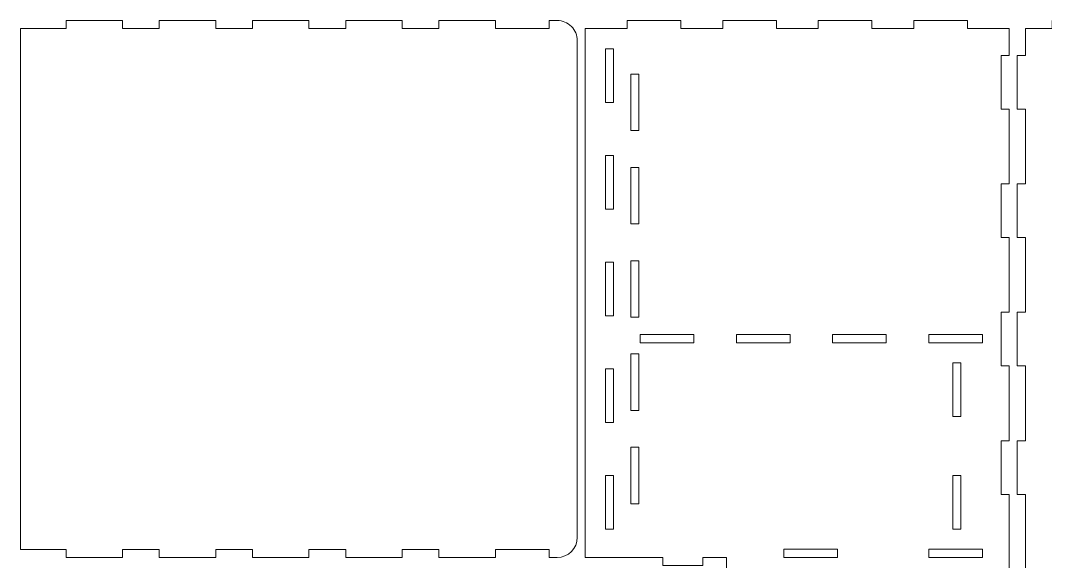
# Model space of a CAD drawing. Header units: millimetres. Extents: x -778 to 778, y -740 to 740.
# Drawn here: x -778 to -14, y 318 to 722 of the extents above; entities that cross this region are included whole.
import ezdxf

# ---------------------------------------------------------------- set-up
doc = ezdxf.new("R2010")
doc.units = ezdxf.units.MM
doc.header["$MEASUREMENT"] = 0
doc.layers.add('Layer 1', color=7, linetype='Continuous')

msp = doc.modelspace()

# ---------------------------------------------------------------- linework, layer by layer
at = {"layer": 'Layer 1', "color": 250, "lineweight": 20}
for points, knots in [([(-362.5, 336.5), (-362.5, 336.5), (-362.5, 706.5), (-362.5, 706.5), (-362.5, 706.5), (-362.5, 710.4782), (-364.0804, 714.2936), (-366.8934, 717.1066), (-366.8934, 717.1066), (-369.7064, 719.9196), (-373.5218, 721.5), (-377.5, 721.5), (-377.5, 721.5), (-377.5, 721.5), (-383.5, 721.5), (-383.5, 721.5), (-383.5, 721.5), (-383.5, 721.5), (-383.5, 715.5), (-383.5, 715.5), (-383.5, 715.5), (-383.5, 715.5), (-423.5, 715.5), (-423.5, 715.5), (-423.5, 715.5), (-423.5, 715.5), (-423.5, 721.5), (-423.5, 721.5), (-423.5, 721.5), (-423.5, 721.5), (-465.6, 721.5), (-465.6, 721.5), (-465.6, 721.5), (-465.6, 721.5), (-465.6, 715.5), (-465.6, 715.5), (-465.6, 715.5), (-465.6, 715.5), (-493.075, 715.5), (-493.075, 715.5), (-493.075, 715.5), (-493.075, 715.5), (-493.075, 721.5), (-493.075, 721.5), (-493.075, 721.5), (-493.075, 721.5), (-535.075, 721.5), (-535.075, 721.5), (-535.075, 721.5), (-535.075, 721.5), (-535.075, 715.5), (-535.075, 715.5), (-535.075, 715.5), (-535.075, 715.5), (-562.55, 715.5), (-562.55, 715.5), (-562.55, 715.5), (-562.55, 715.5), (-562.55, 721.5), (-562.55, 721.5), (-562.55, 721.5), (-562.55, 721.5), (-604.55, 721.5), (-604.55, 721.5), (-604.55, 721.5), (-604.55, 721.5), (-604.55, 715.5), (-604.55, 715.5), (-604.55, 715.5), (-604.55, 715.5), (-632.025, 715.5), (-632.025, 715.5), (-632.025, 715.5), (-632.025, 715.5), (-632.025, 721.5), (-632.025, 721.5), (-632.025, 721.5), (-632.025, 721.5), (-674.025, 721.5), (-674.025, 721.5), (-674.025, 721.5), (-674.025, 721.5), (-674.025, 715.5), (-674.025, 715.5), (-674.025, 715.5), (-674.025, 715.5), (-701.5, 715.5), (-701.5, 715.5), (-701.5, 715.5), (-701.5, 715.5), (-701.5, 721.5), (-701.5, 721.5), (-701.5, 721.5), (-701.5, 721.5), (-743.5, 721.5), (-743.5, 721.5), (-743.5, 721.5), (-743.5, 721.5), (-743.5, 715.5), (-743.5, 715.5), (-743.5, 715.5), (-743.5, 715.5), (-777.5, 715.5), (-777.5, 715.5), (-777.5, 715.5), (-777.5, 715.5), (-777.5, 327.5), (-777.5, 327.5), (-777.5, 327.5), (-777.5, 327.5), (-743.5, 327.5), (-743.5, 327.5), (-743.5, 327.5), (-743.5, 327.5), (-743.5, 321.5), (-743.5, 321.5), (-743.5, 321.5), (-743.5, 321.5), (-701.5, 321.5), (-701.5, 321.5), (-701.5, 321.5), (-701.5, 321.5), (-701.5, 327.5), (-701.5, 327.5), (-701.5, 327.5), (-701.5, 327.5), (-674.025, 327.5), (-674.025, 327.5), (-674.025, 327.5), (-674.025, 327.5), (-674.025, 321.5), (-674.025, 321.5), (-674.025, 321.5), (-674.025, 321.5), (-632.025, 321.5), (-632.025, 321.5), (-632.025, 321.5), (-632.025, 321.5), (-632.025, 327.5), (-632.025, 327.5), (-632.025, 327.5), (-632.025, 327.5), (-604.55, 327.5), (-604.55, 327.5), (-604.55, 327.5), (-604.55, 327.5), (-604.55, 321.5), (-604.55, 321.5), (-604.55, 321.5), (-604.55, 321.5), (-562.55, 321.5), (-562.55, 321.5), (-562.55, 321.5), (-562.55, 321.5), (-562.55, 327.5), (-562.55, 327.5), (-562.55, 327.5), (-562.55, 327.5), (-535.075, 327.5), (-535.075, 327.5), (-535.075, 327.5), (-535.075, 327.5), (-535.075, 321.5), (-535.075, 321.5), (-535.075, 321.5), (-535.075, 321.5), (-493.075, 321.5), (-493.075, 321.5), (-493.075, 321.5), (-493.075, 321.5), (-493.075, 327.5), (-493.075, 327.5), (-493.075, 327.5), (-493.075, 327.5), (-465.6, 327.5), (-465.6, 327.5), (-465.6, 327.5), (-465.6, 327.5), (-465.6, 321.5), (-465.6, 321.5), (-465.6, 321.5), (-465.6, 321.5), (-423.5, 321.5), (-423.5, 321.5), (-423.5, 321.5), (-423.5, 321.5), (-423.5, 327.5), (-423.5, 327.5), (-423.5, 327.5), (-423.5, 327.5), (-383.5, 327.5), (-383.5, 327.5), (-383.5, 327.5), (-383.5, 327.5), (-383.5, 321.5), (-383.5, 321.5), (-383.5, 321.5), (-383.5, 321.5), (-377.5, 321.5), (-377.5, 321.5), (-377.5, 321.5), (-369.2158, 321.5), (-362.5, 328.2157), (-362.5, 336.5)], [0, 0, 0, 0, 0.01923077, 0.01923077, 0.01923077, 0.01923077, 0.03846154, 0.03846154, 0.03846154, 0.03846154, 0.05769231, 0.05769231, 0.05769231, 0.05769231, 0.07692308, 0.07692308, 0.07692308, 0.07692308, 0.09615385, 0.09615385, 0.09615385, 0.09615385, 0.11538462, 0.11538462, 0.11538462, 0.11538462, 0.13461538, 0.13461538, 0.13461538, 0.13461538, 0.15384615, 0.15384615, 0.15384615, 0.15384615, 0.17307692, 0.17307692, 0.17307692, 0.17307692, 0.19230769, 0.19230769, 0.19230769, 0.19230769, 0.21153846, 0.21153846, 0.21153846, 0.21153846, 0.23076923, 0.23076923, 0.23076923, 0.23076923, 0.25, 0.25, 0.25, 0.25, 0.26923077, 0.26923077, 0.26923077, 0.26923077, 0.28846154, 0.28846154, 0.28846154, 0.28846154, 0.30769231, 0.30769231, 0.30769231, 0.30769231, 0.32692308, 0.32692308, 0.32692308, 0.32692308, 0.34615385, 0.34615385, 0.34615385, 0.34615385, 0.36538462, 0.36538462, 0.36538462, 0.36538462, 0.38461538, 0.38461538, 0.38461538, 0.38461538, 0.40384615, 0.40384615, 0.40384615, 0.40384615, 0.42307692, 0.42307692, 0.42307692, 0.42307692, 0.44230769, 0.44230769, 0.44230769, 0.44230769, 0.46153846, 0.46153846, 0.46153846, 0.46153846, 0.48076923, 0.48076923, 0.48076923, 0.48076923, 0.5, 0.5, 0.5, 0.5, 0.51923077, 0.51923077, 0.51923077, 0.51923077, 0.53846154, 0.53846154, 0.53846154, 0.53846154, 0.55769231, 0.55769231, 0.55769231, 0.55769231, 0.57692308, 0.57692308, 0.57692308, 0.57692308, 0.59615385, 0.59615385, 0.59615385, 0.59615385, 0.61538462, 0.61538462, 0.61538462, 0.61538462, 0.63461538, 0.63461538, 0.63461538, 0.63461538, 0.65384615, 0.65384615, 0.65384615, 0.65384615, 0.67307692, 0.67307692, 0.67307692, 0.67307692, 0.69230769, 0.69230769, 0.69230769, 0.69230769, 0.71153846, 0.71153846, 0.71153846, 0.71153846, 0.73076923, 0.73076923, 0.73076923, 0.73076923, 0.75, 0.75, 0.75, 0.75, 0.76923077, 0.76923077, 0.76923077, 0.76923077, 0.78846154, 0.78846154, 0.78846154, 0.78846154, 0.80769231, 0.80769231, 0.80769231, 0.80769231, 0.82692308, 0.82692308, 0.82692308, 0.82692308, 0.84615385, 0.84615385, 0.84615385, 0.84615385, 0.86538462, 0.86538462, 0.86538462, 0.86538462, 0.88461538, 0.88461538, 0.88461538, 0.88461538, 0.90384615, 0.90384615, 0.90384615, 0.90384615, 0.92307692, 0.92307692, 0.92307692, 0.92307692, 0.94230769, 0.94230769, 0.94230769, 0.94230769, 0.96153846, 0.96153846, 0.96153846, 0.96153846, 1, 1, 1, 1]), ([(-142.9, 721.5), (-142.9, 721.5), (-142.9, 715.5), (-142.9, 715.5), (-142.9, 715.5), (-142.9, 715.5), (-111.7, 715.5), (-111.7, 715.5), (-111.7, 715.5), (-111.7, 715.5), (-111.7, 721.5), (-111.7, 721.5), (-111.7, 721.5), (-111.7, 721.5), (-71.7, 721.5), (-71.7, 721.5), (-71.7, 721.5), (-71.7, 721.5), (-71.7, 715.5), (-71.7, 715.5), (-71.7, 715.5), (-71.7, 715.5), (-40.5, 715.5), (-40.5, 715.5), (-40.5, 715.5), (-40.5, 715.5), (-40.5, 695.5), (-40.5, 695.5), (-40.5, 695.5), (-40.5, 695.5), (-46.5, 695.5), (-46.5, 695.5), (-46.5, 695.5), (-46.5, 695.5), (-46.5, 655.5), (-46.5, 655.5), (-46.5, 655.5), (-46.5, 655.5), (-40.5, 655.5), (-40.5, 655.5), (-40.5, 655.5), (-40.5, 655.5), (-40.5, 599.8333), (-40.5, 599.8333), (-40.5, 599.8333), (-40.5, 599.8333), (-46.5, 599.8333), (-46.5, 599.8333), (-46.5, 599.8333), (-46.5, 599.8333), (-46.5, 559.8333), (-46.5, 559.8333), (-46.5, 559.8333), (-46.5, 559.8333), (-40.5, 559.8333), (-40.5, 559.8333), (-40.5, 559.8333), (-40.5, 559.8333), (-40.5, 504.1667), (-40.5, 504.1667), (-40.5, 504.1667), (-40.5, 504.1667), (-46.5, 504.1667), (-46.5, 504.1667), (-46.5, 504.1667), (-46.5, 504.1667), (-46.5, 464.1667), (-46.5, 464.1667), (-46.5, 464.1667), (-46.5, 464.1667), (-40.5, 464.1667), (-40.5, 464.1667), (-40.5, 464.1667), (-40.5, 464.1667), (-40.5, 408.5), (-40.5, 408.5), (-40.5, 408.5), (-40.5, 408.5), (-46.5, 408.5), (-46.5, 408.5), (-46.5, 408.5), (-46.5, 408.5), (-46.5, 368.5), (-46.5, 368.5), (-46.5, 368.5), (-46.5, 368.5), (-40.5, 368.5), (-40.5, 368.5), (-40.5, 368.5), (-40.5, 368.5), (-40.5, 312.8333), (-40.5, 312.8333), (-40.5, 312.8333), (-40.5, 312.8333), (-46.5, 312.8333), (-46.5, 312.8333), (-46.5, 312.8333), (-46.5, 312.8333), (-46.5, 272.8333), (-46.5, 272.8333), (-46.5, 272.8333), (-46.5, 272.8333), (-40.5, 272.8333), (-40.5, 272.8333), (-40.5, 272.8333), (-40.5, 272.8333), (-40.5, 217.1667), (-40.5, 217.1667), (-40.5, 217.1667), (-40.5, 217.1667), (-46.5, 217.1667), (-46.5, 217.1667), (-46.5, 217.1667), (-46.5, 217.1667), (-46.5, 177.1667), (-46.5, 177.1667), (-46.5, 177.1667), (-46.5, 177.1667), (-40.5, 177.1667), (-40.5, 177.1667), (-40.5, 177.1667), (-40.5, 177.1667), (-40.5, 121.5), (-40.5, 121.5), (-40.5, 121.5), (-40.5, 121.5), (-46.5, 121.5), (-46.5, 121.5), (-46.5, 121.5), (-46.5, 121.5), (-46.5, 81.5), (-46.5, 81.5), (-46.5, 81.5), (-46.5, 81.5), (-40.5, 81.5), (-40.5, 81.5), (-40.5, 81.5), (-40.5, 81.5), (-40.5, 61.5), (-40.5, 61.5), (-40.5, 61.5), (-40.5, 61.5), (-78.1667, 61.5), (-78.1667, 61.5), (-78.1667, 61.5), (-78.1667, 61.5), (-78.1667, 55.5), (-78.1667, 55.5), (-78.1667, 55.5), (-78.1667, 55.5), (-108.1667, 55.5), (-108.1667, 55.5), (-108.1667, 55.5), (-108.1667, 55.5), (-108.1667, 61.5), (-108.1667, 61.5), (-108.1667, 61.5), (-108.1667, 61.5), (-145.8333, 61.5), (-145.8333, 61.5), (-145.8333, 61.5), (-145.8333, 61.5), (-145.8333, 73.5), (-145.8333, 73.5), (-145.8333, 73.5), (-145.8333, 73.5), (-151.8333, 73.5), (-151.8333, 73.5), (-151.8333, 73.5), (-151.8333, 73.5), (-151.8333, 103.5), (-151.8333, 103.5), (-151.8333, 103.5), (-151.8333, 103.5), (-145.8333, 103.5), (-145.8333, 103.5), (-145.8333, 103.5), (-145.8333, 103.5), (-145.8333, 149.5), (-145.8333, 149.5), (-145.8333, 149.5), (-145.8333, 149.5), (-151.8333, 149.5), (-151.8333, 149.5), (-151.8333, 149.5), (-151.8333, 149.5), (-151.8333, 179.5), (-151.8333, 179.5), (-151.8333, 179.5), (-151.8333, 179.5), (-145.8333, 179.5), (-145.8333, 179.5), (-145.8333, 179.5), (-145.8333, 179.5), (-145.8333, 191.5), (-145.8333, 191.5), (-145.8333, 191.5), (-145.8333, 191.5), (-183.5, 191.5), (-183.5, 191.5), (-183.5, 191.5), (-183.5, 191.5), (-183.5, 185.5), (-183.5, 185.5), (-183.5, 185.5), (-183.5, 185.5), (-213.5, 185.5), (-213.5, 185.5), (-213.5, 185.5), (-213.5, 185.5), (-213.5, 191.5), (-213.5, 191.5), (-213.5, 191.5), (-213.5, 191.5), (-251.1667, 191.5), (-251.1667, 191.5), (-251.1667, 191.5), (-251.1667, 191.5), (-251.1667, 203.5), (-251.1667, 203.5), (-251.1667, 203.5), (-251.1667, 203.5), (-257.1667, 203.5), (-257.1667, 203.5), (-257.1667, 203.5), (-257.1667, 203.5), (-257.1667, 233.5), (-257.1667, 233.5), (-257.1667, 233.5), (-257.1667, 233.5), (-251.1667, 233.5), (-251.1667, 233.5), (-251.1667, 233.5), (-251.1667, 233.5), (-251.1667, 279.5), (-251.1667, 279.5), (-251.1667, 279.5), (-251.1667, 279.5), (-257.1667, 279.5), (-257.1667, 279.5), (-257.1667, 279.5), (-257.1667, 279.5), (-257.1667, 309.5), (-257.1667, 309.5), (-257.1667, 309.5), (-257.1667, 309.5), (-251.1667, 309.5), (-251.1667, 309.5), (-251.1667, 309.5), (-251.1667, 309.5), (-251.1667, 321.5), (-251.1667, 321.5), (-251.1667, 321.5), (-251.1667, 321.5), (-268.8333, 321.5), (-268.8333, 321.5), (-268.8333, 321.5), (-268.8333, 321.5), (-268.8333, 315.5), (-268.8333, 315.5), (-268.8333, 315.5), (-268.8333, 315.5), (-298.8333, 315.5), (-298.8333, 315.5), (-298.8333, 315.5), (-298.8333, 315.5), (-298.8333, 321.5), (-298.8333, 321.5), (-298.8333, 321.5), (-298.8333, 321.5), (-356.5, 321.5), (-356.5, 321.5), (-356.5, 321.5), (-356.5, 321.5), (-356.5, 715.5), (-356.5, 715.5), (-356.5, 715.5), (-356.5, 715.5), (-325.3, 715.5), (-325.3, 715.5), (-325.3, 715.5), (-325.3, 715.5), (-325.3, 721.5), (-325.3, 721.5), (-325.3, 721.5), (-325.3, 721.5), (-285.3, 721.5), (-285.3, 721.5), (-285.3, 721.5), (-285.3, 721.5), (-285.3, 715.5), (-285.3, 715.5), (-285.3, 715.5), (-285.3, 715.5), (-254.1, 715.5), (-254.1, 715.5), (-254.1, 715.5), (-254.1, 715.5), (-254.1, 721.5), (-254.1, 721.5), (-254.1, 721.5), (-254.1, 721.5), (-214.1, 721.5), (-214.1, 721.5), (-214.1, 721.5), (-214.1, 721.5), (-214.1, 715.5), (-214.1, 715.5), (-214.1, 715.5), (-214.1, 715.5), (-182.9, 715.5), (-182.9, 715.5), (-182.9, 715.5), (-182.9, 715.5), (-182.9, 721.5), (-182.9, 721.5), (-182.9, 721.5), (-182.9, 721.5), (-142.9, 721.5), (-142.9, 721.5)], [0, 0, 0, 0, 0.01234568, 0.01234568, 0.01234568, 0.01234568, 0.02469136, 0.02469136, 0.02469136, 0.02469136, 0.03703704, 0.03703704, 0.03703704, 0.03703704, 0.04938272, 0.04938272, 0.04938272, 0.04938272, 0.0617284, 0.0617284, 0.0617284, 0.0617284, 0.07407407, 0.07407407, 0.07407407, 0.07407407, 0.08641975, 0.08641975, 0.08641975, 0.08641975, 0.09876543, 0.09876543, 0.09876543, 0.09876543, 0.11111111, 0.11111111, 0.11111111, 0.11111111, 0.12345679, 0.12345679, 0.12345679, 0.12345679, 0.13580247, 0.13580247, 0.13580247, 0.13580247, 0.14814815, 0.14814815, 0.14814815, 0.14814815, 0.16049383, 0.16049383, 0.16049383, 0.16049383, 0.17283951, 0.17283951, 0.17283951, 0.17283951, 0.18518519, 0.18518519, 0.18518519, 0.18518519, 0.19753086, 0.19753086, 0.19753086, 0.19753086, 0.20987654, 0.20987654, 0.20987654, 0.20987654, 0.22222222, 0.22222222, 0.22222222, 0.22222222, 0.2345679, 0.2345679, 0.2345679, 0.2345679, 0.24691358, 0.24691358, 0.24691358, 0.24691358, 0.25925926, 0.25925926, 0.25925926, 0.25925926, 0.27160494, 0.27160494, 0.27160494, 0.27160494, 0.28395062, 0.28395062, 0.28395062, 0.28395062, 0.2962963, 0.2962963, 0.2962963, 0.2962963, 0.30864198, 0.30864198, 0.30864198, 0.30864198, 0.32098765, 0.32098765, 0.32098765, 0.32098765, 0.33333333, 0.33333333, 0.33333333, 0.33333333, 0.34567901, 0.34567901, 0.34567901, 0.34567901, 0.35802469, 0.35802469, 0.35802469, 0.35802469, 0.37037037, 0.37037037, 0.37037037, 0.37037037, 0.38271605, 0.38271605, 0.38271605, 0.38271605, 0.39506173, 0.39506173, 0.39506173, 0.39506173, 0.40740741, 0.40740741, 0.40740741, 0.40740741, 0.41975309, 0.41975309, 0.41975309, 0.41975309, 0.43209877, 0.43209877, 0.43209877, 0.43209877, 0.44444444, 0.44444444, 0.44444444, 0.44444444, 0.45679012, 0.45679012, 0.45679012, 0.45679012, 0.4691358, 0.4691358, 0.4691358, 0.4691358, 0.48148148, 0.48148148, 0.48148148, 0.48148148, 0.49382716, 0.49382716, 0.49382716, 0.49382716, 0.50617284, 0.50617284, 0.50617284, 0.50617284, 0.51851852, 0.51851852, 0.51851852, 0.51851852, 0.5308642, 0.5308642, 0.5308642, 0.5308642, 0.54320988, 0.54320988, 0.54320988, 0.54320988, 0.55555556, 0.55555556, 0.55555556, 0.55555556, 0.56790123, 0.56790123, 0.56790123, 0.56790123, 0.58024691, 0.58024691, 0.58024691, 0.58024691, 0.59259259, 0.59259259, 0.59259259, 0.59259259, 0.60493827, 0.60493827, 0.60493827, 0.60493827, 0.61728395, 0.61728395, 0.61728395, 0.61728395, 0.62962963, 0.62962963, 0.62962963, 0.62962963, 0.64197531, 0.64197531, 0.64197531, 0.64197531, 0.65432099, 0.65432099, 0.65432099, 0.65432099, 0.66666667, 0.66666667, 0.66666667, 0.66666667, 0.67901235, 0.67901235, 0.67901235, 0.67901235, 0.69135802, 0.69135802, 0.69135802, 0.69135802, 0.7037037, 0.7037037, 0.7037037, 0.7037037, 0.71604938, 0.71604938, 0.71604938, 0.71604938, 0.72839506, 0.72839506, 0.72839506, 0.72839506, 0.74074074, 0.74074074, 0.74074074, 0.74074074, 0.75308642, 0.75308642, 0.75308642, 0.75308642, 0.7654321, 0.7654321, 0.7654321, 0.7654321, 0.77777778, 0.77777778, 0.77777778, 0.77777778, 0.79012346, 0.79012346, 0.79012346, 0.79012346, 0.80246914, 0.80246914, 0.80246914, 0.80246914, 0.81481481, 0.81481481, 0.81481481, 0.81481481, 0.82716049, 0.82716049, 0.82716049, 0.82716049, 0.83950617, 0.83950617, 0.83950617, 0.83950617, 0.85185185, 0.85185185, 0.85185185, 0.85185185, 0.86419753, 0.86419753, 0.86419753, 0.86419753, 0.87654321, 0.87654321, 0.87654321, 0.87654321, 0.88888889, 0.88888889, 0.88888889, 0.88888889, 0.90123457, 0.90123457, 0.90123457, 0.90123457, 0.91358025, 0.91358025, 0.91358025, 0.91358025, 0.92592593, 0.92592593, 0.92592593, 0.92592593, 0.9382716, 0.9382716, 0.9382716, 0.9382716, 0.95061728, 0.95061728, 0.95061728, 0.95061728, 0.96296296, 0.96296296, 0.96296296, 0.96296296, 0.97530864, 0.97530864, 0.97530864, 0.97530864, 1, 1, 1, 1]), ([(359.5, 408.5), (359.5, 408.5), (359.5, 464.1667), (359.5, 464.1667), (359.5, 464.1667), (359.5, 464.1667), (365.5, 464.1667), (365.5, 464.1667), (365.5, 464.1667), (365.5, 464.1667), (365.5, 504.1667), (365.5, 504.1667), (365.5, 504.1667), (365.5, 504.1667), (359.5, 504.1667), (359.5, 504.1667), (359.5, 504.1667), (359.5, 504.1667), (359.5, 559.8333), (359.5, 559.8333), (359.5, 559.8333), (359.5, 559.8333), (365.5, 559.8333), (365.5, 559.8333), (365.5, 559.8333), (365.5, 559.8333), (365.5, 599.8333), (365.5, 599.8333), (365.5, 599.8333), (365.5, 599.8333), (359.5, 599.8333), (359.5, 599.8333), (359.5, 599.8333), (359.5, 599.8333), (359.5, 655.5), (359.5, 655.5), (359.5, 655.5), (359.5, 655.5), (365.5, 655.5), (365.5, 655.5), (365.5, 655.5), (365.5, 655.5), (365.5, 695.5), (365.5, 695.5), (365.5, 695.5), (365.5, 695.5), (359.5, 695.5), (359.5, 695.5), (359.5, 695.5), (359.5, 695.5), (359.5, 715.5), (359.5, 715.5), (359.5, 715.5), (359.5, 715.5), (339.5, 715.5), (339.5, 715.5), (339.5, 715.5), (339.5, 715.5), (339.5, 721.5), (339.5, 721.5), (339.5, 721.5), (339.5, 721.5), (299.5, 721.5), (299.5, 721.5), (299.5, 721.5), (299.5, 721.5), (299.5, 715.5), (299.5, 715.5), (299.5, 715.5), (299.5, 715.5), (236.8333, 715.5), (236.8333, 715.5), (236.8333, 715.5), (236.8333, 715.5), (236.8333, 721.5), (236.8333, 721.5), (236.8333, 721.5), (236.8333, 721.5), (196.8333, 721.5), (196.8333, 721.5), (196.8333, 721.5), (196.8333, 721.5), (196.8333, 715.5), (196.8333, 715.5), (196.8333, 715.5), (196.8333, 715.5), (134.1667, 715.5), (134.1667, 715.5), (134.1667, 715.5), (134.1667, 715.5), (134.1667, 721.5), (134.1667, 721.5), (134.1667, 721.5), (134.1667, 721.5), (94.1667, 721.5), (94.1667, 721.5), (94.1667, 721.5), (94.1667, 721.5), (94.1667, 715.5), (94.1667, 715.5), (94.1667, 715.5), (94.1667, 715.5), (31.5, 715.5), (31.5, 715.5), (31.5, 715.5), (31.5, 715.5), (31.5, 721.5), (31.5, 721.5), (31.5, 721.5), (31.5, 721.5), (-8.5, 721.5), (-8.5, 721.5), (-8.5, 721.5), (-8.5, 721.5), (-8.5, 715.5), (-8.5, 715.5), (-8.5, 715.5), (-8.5, 715.5), (-28.5, 715.5), (-28.5, 715.5), (-28.5, 715.5), (-28.5, 715.5), (-28.5, 695.5), (-28.5, 695.5), (-28.5, 695.5), (-28.5, 695.5), (-34.5, 695.5), (-34.5, 695.5), (-34.5, 695.5), (-34.5, 695.5), (-34.5, 655.5), (-34.5, 655.5), (-34.5, 655.5), (-34.5, 655.5), (-28.5, 655.5), (-28.5, 655.5), (-28.5, 655.5), (-28.5, 655.5), (-28.5, 599.8333), (-28.5, 599.8333), (-28.5, 599.8333), (-28.5, 599.8333), (-34.5, 599.8333), (-34.5, 599.8333), (-34.5, 599.8333), (-34.5, 599.8333), (-34.5, 559.8333), (-34.5, 559.8333), (-34.5, 559.8333), (-34.5, 559.8333), (-28.5, 559.8333), (-28.5, 559.8333), (-28.5, 559.8333), (-28.5, 559.8333), (-28.5, 504.1667), (-28.5, 504.1667), (-28.5, 504.1667), (-28.5, 504.1667), (-34.5, 504.1667), (-34.5, 504.1667), (-34.5, 504.1667), (-34.5, 504.1667), (-34.5, 464.1667), (-34.5, 464.1667), (-34.5, 464.1667), (-34.5, 464.1667), (-28.5, 464.1667), (-28.5, 464.1667), (-28.5, 464.1667), (-28.5, 464.1667), (-28.5, 408.5), (-28.5, 408.5), (-28.5, 408.5), (-28.5, 408.5), (-34.5, 408.5), (-34.5, 408.5), (-34.5, 408.5), (-34.5, 408.5), (-34.5, 368.5), (-34.5, 368.5), (-34.5, 368.5), (-34.5, 368.5), (-28.5, 368.5), (-28.5, 368.5), (-28.5, 368.5), (-28.5, 368.5), (-28.5, 312.8333), (-28.5, 312.8333), (-28.5, 312.8333), (-28.5, 312.8333), (-34.5, 312.8333), (-34.5, 312.8333), (-34.5, 312.8333), (-34.5, 312.8333), (-34.5, 272.8333), (-34.5, 272.8333), (-34.5, 272.8333), (-34.5, 272.8333), (-28.5, 272.8333), (-28.5, 272.8333), (-28.5, 272.8333), (-28.5, 272.8333), (-28.5, 217.1667), (-28.5, 217.1667), (-28.5, 217.1667), (-28.5, 217.1667), (-34.5, 217.1667), (-34.5, 217.1667), (-34.5, 217.1667), (-34.5, 217.1667), (-34.5, 177.1667), (-34.5, 177.1667), (-34.5, 177.1667), (-34.5, 177.1667), (-28.5, 177.1667), (-28.5, 177.1667), (-28.5, 177.1667), (-28.5, 177.1667), (-28.5, 121.5), (-28.5, 121.5), (-28.5, 121.5), (-28.5, 121.5), (-34.5, 121.5), (-34.5, 121.5), (-34.5, 121.5), (-34.5, 121.5), (-34.5, 81.5), (-34.5, 81.5), (-34.5, 81.5), (-34.5, 81.5), (-28.5, 81.5), (-28.5, 81.5), (-28.5, 81.5), (-28.5, 81.5), (-28.5, 61.5), (-28.5, 61.5), (-28.5, 61.5), (-28.5, 61.5), (-8.5, 61.5), (-8.5, 61.5), (-8.5, 61.5), (-8.5, 61.5), (-8.5, 55.5), (-8.5, 55.5), (-8.5, 55.5), (-8.5, 55.5), (31.5, 55.5), (31.5, 55.5), (31.5, 55.5), (31.5, 55.5), (31.5, 61.5), (31.5, 61.5), (31.5, 61.5), (31.5, 61.5), (94.1667, 61.5), (94.1667, 61.5), (94.1667, 61.5), (94.1667, 61.5), (94.1667, 55.5), (94.1667, 55.5), (94.1667, 55.5), (94.1667, 55.5), (134.1667, 55.5), (134.1667, 55.5), (134.1667, 55.5), (134.1667, 55.5), (134.1667, 61.5), (134.1667, 61.5), (134.1667, 61.5), (134.1667, 61.5), (196.8333, 61.5), (196.8333, 61.5), (196.8333, 61.5), (196.8333, 61.5), (196.8333, 55.5), (196.8333, 55.5), (196.8333, 55.5), (196.8333, 55.5), (236.8333, 55.5), (236.8333, 55.5), (236.8333, 55.5), (236.8333, 55.5), (236.8333, 61.5), (236.8333, 61.5), (236.8333, 61.5), (236.8333, 61.5), (299.5, 61.5), (299.5, 61.5), (299.5, 61.5), (299.5, 61.5), (299.5, 55.5), (299.5, 55.5), (299.5, 55.5), (299.5, 55.5), (339.5, 55.5), (339.5, 55.5), (339.5, 55.5), (339.5, 55.5), (339.5, 61.5), (339.5, 61.5), (339.5, 61.5), (339.5, 61.5), (359.5, 61.5), (359.5, 61.5), (359.5, 61.5), (359.5, 61.5), (359.5, 81.5), (359.5, 81.5), (359.5, 81.5), (359.5, 81.5), (365.5, 81.5), (365.5, 81.5), (365.5, 81.5), (365.5, 81.5), (365.5, 121.5), (365.5, 121.5), (365.5, 121.5), (365.5, 121.5), (359.5, 121.5), (359.5, 121.5), (359.5, 121.5), (359.5, 121.5), (359.5, 177.1667), (359.5, 177.1667), (359.5, 177.1667), (359.5, 177.1667), (365.5, 177.1667), (365.5, 177.1667), (365.5, 177.1667), (365.5, 177.1667), (365.5, 217.1667), (365.5, 217.1667), (365.5, 217.1667), (365.5, 217.1667), (359.5, 217.1667), (359.5, 217.1667), (359.5, 217.1667), (359.5, 217.1667), (359.5, 272.8333), (359.5, 272.8333), (359.5, 272.8333), (359.5, 272.8333), (365.5, 272.8333), (365.5, 272.8333), (365.5, 272.8333), (365.5, 272.8333), (365.5, 312.8333), (365.5, 312.8333), (365.5, 312.8333), (365.5, 312.8333), (359.5, 312.8333), (359.5, 312.8333), (359.5, 312.8333), (359.5, 312.8333), (359.5, 368.5), (359.5, 368.5), (359.5, 368.5), (359.5, 368.5), (365.5, 368.5), (365.5, 368.5), (365.5, 368.5), (365.5, 368.5), (365.5, 408.5), (365.5, 408.5), (365.5, 408.5), (365.5, 408.5), (359.5, 408.5), (359.5, 408.5)], [0, 0, 0, 0, 0.01075269, 0.01075269, 0.01075269, 0.01075269, 0.02150538, 0.02150538, 0.02150538, 0.02150538, 0.03225806, 0.03225806, 0.03225806, 0.03225806, 0.04301075, 0.04301075, 0.04301075, 0.04301075, 0.05376344, 0.05376344, 0.05376344, 0.05376344, 0.06451613, 0.06451613, 0.06451613, 0.06451613, 0.07526882, 0.07526882, 0.07526882, 0.07526882, 0.08602151, 0.08602151, 0.08602151, 0.08602151, 0.09677419, 0.09677419, 0.09677419, 0.09677419, 0.10752688, 0.10752688, 0.10752688, 0.10752688, 0.11827957, 0.11827957, 0.11827957, 0.11827957, 0.12903226, 0.12903226, 0.12903226, 0.12903226, 0.13978495, 0.13978495, 0.13978495, 0.13978495, 0.15053763, 0.15053763, 0.15053763, 0.15053763, 0.16129032, 0.16129032, 0.16129032, 0.16129032, 0.17204301, 0.17204301, 0.17204301, 0.17204301, 0.1827957, 0.1827957, 0.1827957, 0.1827957, 0.19354839, 0.19354839, 0.19354839, 0.19354839, 0.20430108, 0.20430108, 0.20430108, 0.20430108, 0.21505376, 0.21505376, 0.21505376, 0.21505376, 0.22580645, 0.22580645, 0.22580645, 0.22580645, 0.23655914, 0.23655914, 0.23655914, 0.23655914, 0.24731183, 0.24731183, 0.24731183, 0.24731183, 0.25806452, 0.25806452, 0.25806452, 0.25806452, 0.2688172, 0.2688172, 0.2688172, 0.2688172, 0.27956989, 0.27956989, 0.27956989, 0.27956989, 0.29032258, 0.29032258, 0.29032258, 0.29032258, 0.30107527, 0.30107527, 0.30107527, 0.30107527, 0.31182796, 0.31182796, 0.31182796, 0.31182796, 0.32258065, 0.32258065, 0.32258065, 0.32258065, 0.33333333, 0.33333333, 0.33333333, 0.33333333, 0.34408602, 0.34408602, 0.34408602, 0.34408602, 0.35483871, 0.35483871, 0.35483871, 0.35483871, 0.3655914, 0.3655914, 0.3655914, 0.3655914, 0.37634409, 0.37634409, 0.37634409, 0.37634409, 0.38709677, 0.38709677, 0.38709677, 0.38709677, 0.39784946, 0.39784946, 0.39784946, 0.39784946, 0.40860215, 0.40860215, 0.40860215, 0.40860215, 0.41935484, 0.41935484, 0.41935484, 0.41935484, 0.43010753, 0.43010753, 0.43010753, 0.43010753, 0.44086022, 0.44086022, 0.44086022, 0.44086022, 0.4516129, 0.4516129, 0.4516129, 0.4516129, 0.46236559, 0.46236559, 0.46236559, 0.46236559, 0.47311828, 0.47311828, 0.47311828, 0.47311828, 0.48387097, 0.48387097, 0.48387097, 0.48387097, 0.49462366, 0.49462366, 0.49462366, 0.49462366, 0.50537634, 0.50537634, 0.50537634, 0.50537634, 0.51612903, 0.51612903, 0.51612903, 0.51612903, 0.52688172, 0.52688172, 0.52688172, 0.52688172, 0.53763441, 0.53763441, 0.53763441, 0.53763441, 0.5483871, 0.5483871, 0.5483871, 0.5483871, 0.55913978, 0.55913978, 0.55913978, 0.55913978, 0.56989247, 0.56989247, 0.56989247, 0.56989247, 0.58064516, 0.58064516, 0.58064516, 0.58064516, 0.59139785, 0.59139785, 0.59139785, 0.59139785, 0.60215054, 0.60215054, 0.60215054, 0.60215054, 0.61290323, 0.61290323, 0.61290323, 0.61290323, 0.62365591, 0.62365591, 0.62365591, 0.62365591, 0.6344086, 0.6344086, 0.6344086, 0.6344086, 0.64516129, 0.64516129, 0.64516129, 0.64516129, 0.65591398, 0.65591398, 0.65591398, 0.65591398, 0.66666667, 0.66666667, 0.66666667, 0.66666667, 0.67741935, 0.67741935, 0.67741935, 0.67741935, 0.68817204, 0.68817204, 0.68817204, 0.68817204, 0.69892473, 0.69892473, 0.69892473, 0.69892473, 0.70967742, 0.70967742, 0.70967742, 0.70967742, 0.72043011, 0.72043011, 0.72043011, 0.72043011, 0.7311828, 0.7311828, 0.7311828, 0.7311828, 0.74193548, 0.74193548, 0.74193548, 0.74193548, 0.75268817, 0.75268817, 0.75268817, 0.75268817, 0.76344086, 0.76344086, 0.76344086, 0.76344086, 0.77419355, 0.77419355, 0.77419355, 0.77419355, 0.78494624, 0.78494624, 0.78494624, 0.78494624, 0.79569892, 0.79569892, 0.79569892, 0.79569892, 0.80645161, 0.80645161, 0.80645161, 0.80645161, 0.8172043, 0.8172043, 0.8172043, 0.8172043, 0.82795699, 0.82795699, 0.82795699, 0.82795699, 0.83870968, 0.83870968, 0.83870968, 0.83870968, 0.84946237, 0.84946237, 0.84946237, 0.84946237, 0.86021505, 0.86021505, 0.86021505, 0.86021505, 0.87096774, 0.87096774, 0.87096774, 0.87096774, 0.88172043, 0.88172043, 0.88172043, 0.88172043, 0.89247312, 0.89247312, 0.89247312, 0.89247312, 0.90322581, 0.90322581, 0.90322581, 0.90322581, 0.91397849, 0.91397849, 0.91397849, 0.91397849, 0.92473118, 0.92473118, 0.92473118, 0.92473118, 0.93548387, 0.93548387, 0.93548387, 0.93548387, 0.94623656, 0.94623656, 0.94623656, 0.94623656, 0.95698925, 0.95698925, 0.95698925, 0.95698925, 0.96774194, 0.96774194, 0.96774194, 0.96774194, 0.97849462, 0.97849462, 0.97849462, 0.97849462, 1, 1, 1, 1]), ([(-341.5, 660.5), (-341.5, 660.5), (-335.5, 660.5), (-335.5, 660.5), (-335.5, 660.5), (-335.5, 660.5), (-335.5, 700.5), (-335.5, 700.5), (-335.5, 700.5), (-335.5, 700.5), (-341.5, 700.5), (-341.5, 700.5), (-341.5, 700.5), (-341.5, 700.5), (-341.5, 660.5), (-341.5, 660.5)], [0, 0, 0, 0, 0.2, 0.2, 0.2, 0.2, 0.4, 0.4, 0.4, 0.4, 0.6, 0.6, 0.6, 0.6, 1, 1, 1, 1]), ([(-322.5, 639.5), (-322.5, 639.5), (-316.5, 639.5), (-316.5, 639.5), (-316.5, 639.5), (-316.5, 639.5), (-316.5, 681.5), (-316.5, 681.5), (-316.5, 681.5), (-316.5, 681.5), (-322.5, 681.5), (-322.5, 681.5), (-322.5, 681.5), (-322.5, 681.5), (-322.5, 639.5), (-322.5, 639.5)], [0, 0, 0, 0, 0.2, 0.2, 0.2, 0.2, 0.4, 0.4, 0.4, 0.4, 0.6, 0.6, 0.6, 0.6, 1, 1, 1, 1]), ([(-341.5, 581.025), (-341.5, 581.025), (-335.5, 581.025), (-335.5, 581.025), (-335.5, 581.025), (-335.5, 581.025), (-335.5, 621.025), (-335.5, 621.025), (-335.5, 621.025), (-335.5, 621.025), (-341.5, 621.025), (-341.5, 621.025), (-341.5, 621.025), (-341.5, 621.025), (-341.5, 581.025), (-341.5, 581.025)], [0, 0, 0, 0, 0.2, 0.2, 0.2, 0.2, 0.4, 0.4, 0.4, 0.4, 0.6, 0.6, 0.6, 0.6, 1, 1, 1, 1]), ([(-322.5, 612.025), (-322.5, 612.025), (-322.5, 570.025), (-322.5, 570.025), (-322.5, 570.025), (-322.5, 570.025), (-316.5, 570.025), (-316.5, 570.025), (-316.5, 570.025), (-316.5, 570.025), (-316.5, 612.025), (-316.5, 612.025), (-316.5, 612.025), (-316.5, 612.025), (-322.5, 612.025), (-322.5, 612.025)], [0, 0, 0, 0, 0.2, 0.2, 0.2, 0.2, 0.4, 0.4, 0.4, 0.4, 0.6, 0.6, 0.6, 0.6, 1, 1, 1, 1]), ([(-322.5, 542.55), (-322.5, 542.55), (-322.5, 500.55), (-322.5, 500.55), (-322.5, 500.55), (-322.5, 500.55), (-316.5, 500.55), (-316.5, 500.55), (-316.5, 500.55), (-316.5, 500.55), (-316.5, 542.55), (-316.5, 542.55), (-316.5, 542.55), (-316.5, 542.55), (-322.5, 542.55), (-322.5, 542.55)], [0, 0, 0, 0, 0.2, 0.2, 0.2, 0.2, 0.4, 0.4, 0.4, 0.4, 0.6, 0.6, 0.6, 0.6, 1, 1, 1, 1]), ([(-335.5, 501.55), (-335.5, 501.55), (-335.5, 541.55), (-335.5, 541.55), (-335.5, 541.55), (-335.5, 541.55), (-341.5, 541.55), (-341.5, 541.55), (-341.5, 541.55), (-341.5, 541.55), (-341.5, 501.55), (-341.5, 501.55), (-341.5, 501.55), (-341.5, 501.55), (-335.5, 501.55), (-335.5, 501.55)], [0, 0, 0, 0, 0.2, 0.2, 0.2, 0.2, 0.4, 0.4, 0.4, 0.4, 0.6, 0.6, 0.6, 0.6, 1, 1, 1, 1]), ([(-275.5, 487.5), (-275.5, 487.5), (-315.5, 487.5), (-315.5, 487.5), (-315.5, 487.5), (-315.5, 487.5), (-315.5, 481.5), (-315.5, 481.5), (-315.5, 481.5), (-315.5, 481.5), (-275.5, 481.5), (-275.5, 481.5), (-275.5, 481.5), (-275.5, 481.5), (-275.5, 487.5), (-275.5, 487.5)], [0, 0, 0, 0, 0.2, 0.2, 0.2, 0.2, 0.4, 0.4, 0.4, 0.4, 0.6, 0.6, 0.6, 0.6, 1, 1, 1, 1]), ([(-203.8333, 487.5), (-203.8333, 487.5), (-243.8333, 487.5), (-243.8333, 487.5), (-243.8333, 487.5), (-243.8333, 487.5), (-243.8333, 481.5), (-243.8333, 481.5), (-243.8333, 481.5), (-243.8333, 481.5), (-203.8333, 481.5), (-203.8333, 481.5), (-203.8333, 481.5), (-203.8333, 481.5), (-203.8333, 487.5), (-203.8333, 487.5)], [0, 0, 0, 0, 0.2, 0.2, 0.2, 0.2, 0.4, 0.4, 0.4, 0.4, 0.6, 0.6, 0.6, 0.6, 1, 1, 1, 1]), ([(-132.1667, 487.5), (-132.1667, 487.5), (-172.1667, 487.5), (-172.1667, 487.5), (-172.1667, 487.5), (-172.1667, 487.5), (-172.1667, 481.5), (-172.1667, 481.5), (-172.1667, 481.5), (-172.1667, 481.5), (-132.1667, 481.5), (-132.1667, 481.5), (-132.1667, 481.5), (-132.1667, 481.5), (-132.1667, 487.5), (-132.1667, 487.5)], [0, 0, 0, 0, 0.2, 0.2, 0.2, 0.2, 0.4, 0.4, 0.4, 0.4, 0.6, 0.6, 0.6, 0.6, 1, 1, 1, 1]), ([(-100.5, 487.5), (-100.5, 487.5), (-100.5, 481.5), (-100.5, 481.5), (-100.5, 481.5), (-100.5, 481.5), (-60.5, 481.5), (-60.5, 481.5), (-60.5, 481.5), (-60.5, 481.5), (-60.5, 487.5), (-60.5, 487.5), (-60.5, 487.5), (-60.5, 487.5), (-100.5, 487.5), (-100.5, 487.5)], [0, 0, 0, 0, 0.2, 0.2, 0.2, 0.2, 0.4, 0.4, 0.4, 0.4, 0.6, 0.6, 0.6, 0.6, 1, 1, 1, 1]), ([(-322.5, 473.075), (-322.5, 473.075), (-322.5, 431.075), (-322.5, 431.075), (-322.5, 431.075), (-322.5, 431.075), (-316.5, 431.075), (-316.5, 431.075), (-316.5, 431.075), (-316.5, 431.075), (-316.5, 473.075), (-316.5, 473.075), (-316.5, 473.075), (-316.5, 473.075), (-322.5, 473.075), (-322.5, 473.075)], [0, 0, 0, 0, 0.2, 0.2, 0.2, 0.2, 0.4, 0.4, 0.4, 0.4, 0.6, 0.6, 0.6, 0.6, 1, 1, 1, 1]), ([(-82.5, 466.5), (-82.5, 466.5), (-82.5, 426.5), (-82.5, 426.5), (-82.5, 426.5), (-82.5, 426.5), (-76.5, 426.5), (-76.5, 426.5), (-76.5, 426.5), (-76.5, 426.5), (-76.5, 466.5), (-76.5, 466.5), (-76.5, 466.5), (-76.5, 466.5), (-82.5, 466.5), (-82.5, 466.5)], [0, 0, 0, 0, 0.2, 0.2, 0.2, 0.2, 0.4, 0.4, 0.4, 0.4, 0.6, 0.6, 0.6, 0.6, 1, 1, 1, 1]), ([(-335.5, 422.075), (-335.5, 422.075), (-335.5, 462.075), (-335.5, 462.075), (-335.5, 462.075), (-335.5, 462.075), (-341.5, 462.075), (-341.5, 462.075), (-341.5, 462.075), (-341.5, 462.075), (-341.5, 422.075), (-341.5, 422.075), (-341.5, 422.075), (-341.5, 422.075), (-335.5, 422.075), (-335.5, 422.075)], [0, 0, 0, 0, 0.2, 0.2, 0.2, 0.2, 0.4, 0.4, 0.4, 0.4, 0.6, 0.6, 0.6, 0.6, 1, 1, 1, 1]), ([(-316.5, 403.6), (-316.5, 403.6), (-322.5, 403.6), (-322.5, 403.6), (-322.5, 403.6), (-322.5, 403.6), (-322.5, 361.5), (-322.5, 361.5), (-322.5, 361.5), (-322.5, 361.5), (-316.5, 361.5), (-316.5, 361.5), (-316.5, 361.5), (-316.5, 361.5), (-316.5, 403.6), (-316.5, 403.6)], [0, 0, 0, 0, 0.2, 0.2, 0.2, 0.2, 0.4, 0.4, 0.4, 0.4, 0.6, 0.6, 0.6, 0.6, 1, 1, 1, 1]), ([(-335.5, 382.6), (-335.5, 382.6), (-341.5, 382.6), (-341.5, 382.6), (-341.5, 382.6), (-341.5, 382.6), (-341.5, 342.6), (-341.5, 342.6), (-341.5, 342.6), (-341.5, 342.6), (-335.5, 342.6), (-335.5, 342.6), (-335.5, 342.6), (-335.5, 342.6), (-335.5, 382.6), (-335.5, 382.6)], [0, 0, 0, 0, 0.2, 0.2, 0.2, 0.2, 0.4, 0.4, 0.4, 0.4, 0.6, 0.6, 0.6, 0.6, 1, 1, 1, 1]), ([(-82.5, 382.6), (-82.5, 382.6), (-82.5, 342.6), (-82.5, 342.6), (-82.5, 342.6), (-82.5, 342.6), (-76.5, 342.6), (-76.5, 342.6), (-76.5, 342.6), (-76.5, 342.6), (-76.5, 382.6), (-76.5, 382.6), (-76.5, 382.6), (-76.5, 382.6), (-82.5, 382.6), (-82.5, 382.6)], [0, 0, 0, 0, 0.2, 0.2, 0.2, 0.2, 0.4, 0.4, 0.4, 0.4, 0.6, 0.6, 0.6, 0.6, 1, 1, 1, 1]), ([(-168.5, 327.6), (-168.5, 327.6), (-208.5, 327.6), (-208.5, 327.6), (-208.5, 327.6), (-208.5, 327.6), (-208.5, 321.5), (-208.5, 321.5), (-208.5, 321.5), (-208.5, 321.5), (-168.5, 321.5), (-168.5, 321.5), (-168.5, 321.5), (-168.5, 321.5), (-168.5, 327.6), (-168.5, 327.6)], [0, 0, 0, 0, 0.2, 0.2, 0.2, 0.2, 0.4, 0.4, 0.4, 0.4, 0.6, 0.6, 0.6, 0.6, 1, 1, 1, 1]), ([(-60.5, 327.6), (-60.5, 327.6), (-100.5, 327.6), (-100.5, 327.6), (-100.5, 327.6), (-100.5, 327.6), (-100.5, 321.5), (-100.5, 321.5), (-100.5, 321.5), (-100.5, 321.5), (-60.5, 321.5), (-60.5, 321.5), (-60.5, 321.5), (-60.5, 321.5), (-60.5, 327.6), (-60.5, 327.6)], [0, 0, 0, 0, 0.2, 0.2, 0.2, 0.2, 0.4, 0.4, 0.4, 0.4, 0.6, 0.6, 0.6, 0.6, 1, 1, 1, 1])]:
    msp.add_open_spline(points, degree=3, knots=knots, dxfattribs=at)

doc.saveas('drawing.dxf')
